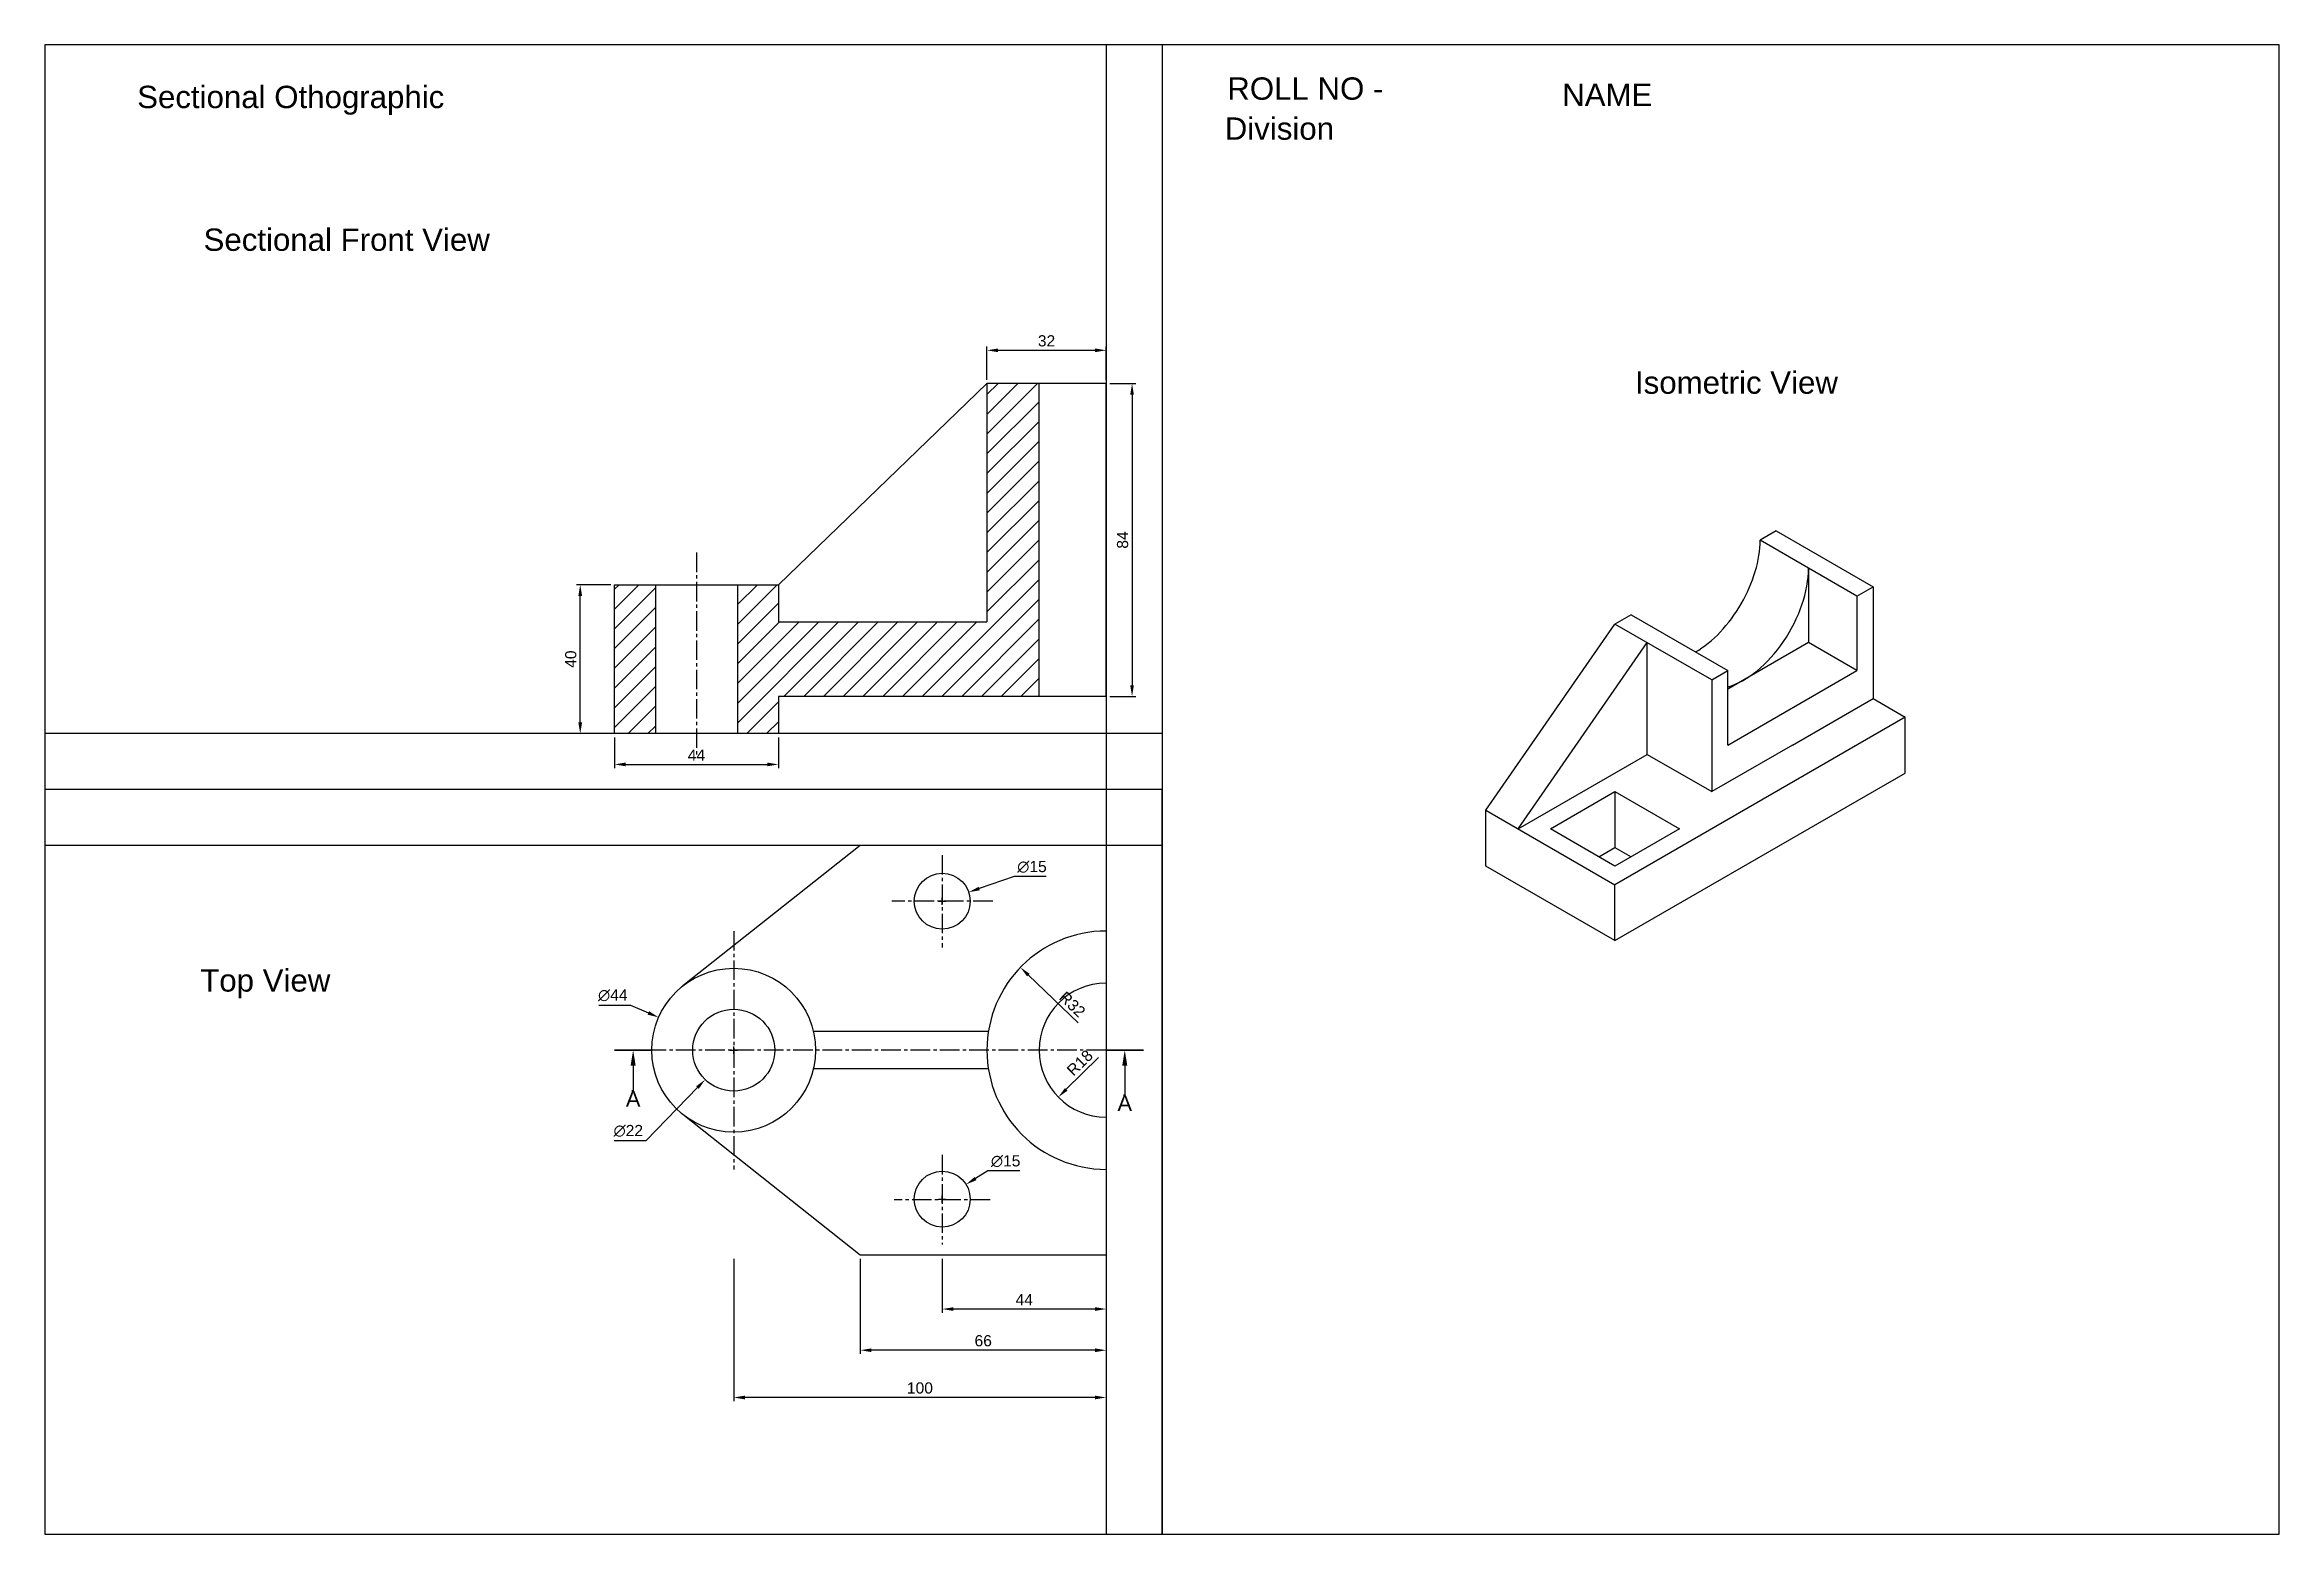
# Model space of a CAD drawing. Header units: millimetres. Extents: x 0 to 600, y 0 to 400.
import ezdxf
from ezdxf import colors
from ezdxf.entities.mleader import LeaderData, LeaderLine
from ezdxf.math import Vec2, Vec3

# ---------------------------------------------------------------- set-up
doc = ezdxf.new("R2010")
doc.units = ezdxf.units.MM
doc.header["$LTSCALE"] = 7
doc.header["$MEASUREMENT"] = 0
doc.linetypes.add('CENTER2', pattern=[1.125, 0.75, -0.125, 0.125, -0.125])
for name, color, linetype in [('Centre Line', 150, 'CENTER2'), ('Construction', 253, 'Continuous'), ('Dimension', 3, 'Continuous')]:
    doc.layers.add(name, color=color, linetype=linetype)
doc.styles.get("Standard").update_dxf_attribs({"font": 'arial.ttf'})
doc.dimstyles.get("Standard").update_dxf_attribs({"dimtxt": 3, "dimasz": 3, "dimexe": 1, "dimexo": 1, "dimgap": 1, "dimtad": 1, "dimtoh": 1, "dimdec": 0, "dimzin": 0, "dimdsep": 46, "dimtxsty": 'Standard', "dimcen": 1, "dimadec": 0, "dimazin": 0, "dimtfac": 1, "dimtdec": 0, "dimtofl": 0, "dimtmove": 0, "dimatfit": 3, "dimfxl": 1, "dimtolj": 1, "dimtzin": 0, "dimarcsym": 0})

# ---------------------------------------------------------------- blocks, each defined once
blk = doc.blocks.new('*D19')
at = {"layer": 'Defpoints', "color": 0, "transparency": 16777216}
for p in [(241, 75), (285, 75), (241, 60.49)]:
    blk.add_point(p, dxfattribs=at)
at = {"layer": 'Dimension', "color": 0, "lineweight": -2, "transparency": 16777216}
for p, q in [((241, 74), (241, 59.49)), ((285, 74), (285, 59.49)), ((282, 60.49), (244, 60.49))]:
    blk.add_line(p, q, dxfattribs=at)
at = {"layer": 'Dimension', "color": 0, "transparency": 16777216}
for points in [[(244, 60.99), (244, 59.99), (241, 60.49)], [(282, 60.99), (282, 59.99), (285, 60.49)]]:
    blk.add_solid(points, dxfattribs=at)
at = {"layer": 'Dimension', "color": 0, "transparency": 16777216, "insert": (263, 62.99), "char_height": 3, "attachment_point": 5}
blk.add_mtext('\\A1;44', dxfattribs=at)
blk = doc.blocks.new('*D20')
at = {"layer": 'Defpoints', "color": 0, "transparency": 16777216}
for p in [(219, 75), (285, 75), (219, 49.43)]:
    blk.add_point(p, dxfattribs=at)
at = {"layer": 'Dimension', "color": 0, "lineweight": -2, "transparency": 16777216}
for p, q in [((219, 74), (219, 48.43)), ((285, 74), (285, 48.43)), ((282, 49.43), (222, 49.43))]:
    blk.add_line(p, q, dxfattribs=at)
at = {"layer": 'Dimension', "color": 0, "transparency": 16777216}
for points in [[(222, 49.93), (222, 48.93), (219, 49.43)], [(282, 49.93), (282, 48.93), (285, 49.43)]]:
    blk.add_solid(points, dxfattribs=at)
at = {"layer": 'Dimension', "color": 0, "transparency": 16777216, "insert": (252, 51.97), "char_height": 3, "attachment_point": 5}
blk.add_mtext('\\A1;66', dxfattribs=at)
blk = doc.blocks.new('*D21')
at = {"layer": 'Defpoints', "color": 0, "transparency": 16777216}
for p in [(185, 75), (285, 75), (185, 36.74)]:
    blk.add_point(p, dxfattribs=at)
at = {"layer": 'Dimension', "color": 0, "lineweight": -2, "transparency": 16777216}
for p, q in [((185, 74), (185, 35.74)), ((285, 74), (285, 35.74)), ((282, 36.74), (188, 36.74))]:
    blk.add_line(p, q, dxfattribs=at)
at = {"layer": 'Dimension', "color": 0, "transparency": 16777216}
for points in [[(188, 37.24), (188, 36.24), (185, 36.74)], [(282, 37.24), (282, 36.24), (285, 36.74)]]:
    blk.add_solid(points, dxfattribs=at)
at = {"layer": 'Dimension', "color": 0, "transparency": 16777216, "insert": (235, 39.28), "char_height": 3, "attachment_point": 5}
blk.add_mtext('\\A1;100', dxfattribs=at)
blk = doc.blocks.new('*D22')
at = {"layer": 'Defpoints', "color": 0, "transparency": 16777216}
for p in [(143.79, 255), (153, 255), (153, 215)]:
    blk.add_point(p, dxfattribs=at)
at = {"layer": 'Dimension', "color": 0, "lineweight": -2, "transparency": 16777216}
for p, q in [((152, 255), (142.79, 255)), ((143.79, 218), (143.79, 252)), ((152, 215), (142.79, 215))]:
    blk.add_line(p, q, dxfattribs=at)
at = {"layer": 'Dimension', "color": 0, "transparency": 16777216}
for points in [[(143.29, 252), (144.29, 252), (143.79, 255)], [(143.29, 218), (144.29, 218), (143.79, 215)]]:
    blk.add_solid(points, dxfattribs=at)
at = {"layer": 'Dimension', "color": 0, "transparency": 16777216, "insert": (141.26, 235), "char_height": 3, "attachment_point": 5, "rotation": 90}
blk.add_mtext('\\A1;40', dxfattribs=at)
blk = doc.blocks.new('*D23')
at = {"layer": 'Defpoints', "color": 0, "transparency": 16777216}
for p in [(285, 317.93), (253, 309), (285, 309)]:
    blk.add_point(p, dxfattribs=at)
at = {"layer": 'Dimension', "color": 0, "lineweight": -2, "transparency": 16777216}
for p, q in [((253, 310), (253, 318.93)), ((285, 310), (285, 318.93)), ((256, 317.93), (282, 317.93))]:
    blk.add_line(p, q, dxfattribs=at)
at = {"layer": 'Dimension', "color": 0, "transparency": 16777216}
for points in [[(256, 318.43), (256, 317.43), (253, 317.93)], [(282, 318.43), (282, 317.43), (285, 317.93)]]:
    blk.add_solid(points, dxfattribs=at)
at = {"layer": 'Dimension', "color": 0, "transparency": 16777216, "insert": (269, 320.46), "char_height": 3, "attachment_point": 5}
blk.add_mtext('\\A1;32', dxfattribs=at)
blk = doc.blocks.new('*D24')
at = {"layer": 'Defpoints', "color": 0, "transparency": 16777216}
for p in [(153, 215), (197, 215), (197, 206.73)]:
    blk.add_point(p, dxfattribs=at)
at = {"layer": 'Dimension', "color": 0, "lineweight": -2, "transparency": 16777216}
for p, q in [((153, 214), (153, 205.73)), ((197, 214), (197, 205.73)), ((156, 206.73), (194, 206.73))]:
    blk.add_line(p, q, dxfattribs=at)
at = {"layer": 'Dimension', "color": 0, "transparency": 16777216}
for points in [[(156, 207.23), (156, 206.23), (153, 206.73)], [(194, 207.23), (194, 206.23), (197, 206.73)]]:
    blk.add_solid(points, dxfattribs=at)
at = {"layer": 'Dimension', "color": 0, "transparency": 16777216, "insert": (175, 209.23), "char_height": 3, "attachment_point": 5}
blk.add_mtext('\\A1;44', dxfattribs=at)
blk = doc.blocks.new('*D25')
at = {"layer": 'Defpoints', "color": 0, "transparency": 16777216}
for p in [(285, 309), (285, 225), (291.96, 225)]:
    blk.add_point(p, dxfattribs=at)
at = {"layer": 'Dimension', "color": 0, "lineweight": -2, "transparency": 16777216}
for p, q in [((286, 309), (292.96, 309)), ((291.96, 306), (291.96, 228)), ((286, 225), (292.96, 225))]:
    blk.add_line(p, q, dxfattribs=at)
at = {"layer": 'Dimension', "color": 0, "transparency": 16777216}
for points in [[(291.46, 306), (292.46, 306), (291.96, 309)], [(291.46, 228), (292.46, 228), (291.96, 225)]]:
    blk.add_solid(points, dxfattribs=at)
at = {"layer": 'Dimension', "color": 0, "transparency": 16777216, "insert": (289.43, 267), "char_height": 3, "attachment_point": 5, "rotation": 90}
blk.add_mtext('\\A1;84', dxfattribs=at)
blk = doc.blocks.new('*D27')
at = {"layer": 'Defpoints', "color": 0, "transparency": 16777216}
for p in [(248.1, 172.43), (233.9, 167.57)]:
    blk.add_point(p, dxfattribs=at)
at = {"layer": 'Dimension', "color": 0, "lineweight": -2, "transparency": 16777216}
for p, q in [((260.3, 176.6), (250.93, 173.4)), ((268.88, 176.6), (260.3, 176.6)), ((240, 170), (242, 170)), ((241, 169), (241, 171))]:
    blk.add_line(p, q, dxfattribs=at)
at = {"layer": 'Dimension', "color": 0, "transparency": 16777216}
blk.add_solid([(250.77, 173.87), (251.1, 172.93), (248.1, 172.43)], dxfattribs=at)
at = {"layer": 'Dimension', "color": 0, "transparency": 16777216, "insert": (265.09, 179.22), "char_height": 3, "attachment_point": 5}
blk.add_mtext('\\A1;∅15', dxfattribs=at)
blk = doc.blocks.new('*D28')
at = {"layer": 'Defpoints', "color": 0, "transparency": 16777216}
for p in [(247.38, 93.95), (234.62, 86.05)]:
    blk.add_point(p, dxfattribs=at)
at = {"layer": 'Dimension', "color": 0, "lineweight": -2, "transparency": 16777216}
for p, q in [((253.23, 97.57), (249.93, 95.53)), ((261.82, 97.57), (253.23, 97.57)), ((240, 90), (242, 90)), ((241, 89), (241, 91))]:
    blk.add_line(p, q, dxfattribs=at)
at = {"layer": 'Dimension', "color": 0, "transparency": 16777216}
blk.add_solid([(249.66, 95.95), (250.19, 95.1), (247.38, 93.95)], dxfattribs=at)
at = {"layer": 'Dimension', "color": 0, "transparency": 16777216, "insert": (258.02, 100.19), "char_height": 3, "attachment_point": 5}
blk.add_mtext('\\A1;∅15', dxfattribs=at)
blk = doc.blocks.new('*D29')
at = {"layer": 'Defpoints', "color": 0, "transparency": 16777216}
for p in [(164.84, 138.81), (205.16, 121.19)]:
    blk.add_point(p, dxfattribs=at)
at = {"layer": 'Dimension', "color": 0, "lineweight": -2, "transparency": 16777216}
for p, q in [((148.76, 142.1), (157.31, 142.1)), ((157.31, 142.1), (162.09, 140.01)), ((184, 130), (186, 130)), ((185, 129), (185, 131))]:
    blk.add_line(p, q, dxfattribs=at)
at = {"layer": 'Dimension', "color": 0, "transparency": 16777216}
blk.add_solid([(162.29, 140.47), (161.89, 139.55), (164.84, 138.81)], dxfattribs=at)
at = {"layer": 'Dimension', "color": 0, "transparency": 16777216, "insert": (152.54, 144.72), "char_height": 3, "attachment_point": 5}
blk.add_mtext('\\A1;∅44', dxfattribs=at)
blk = doc.blocks.new('*D30')
at = {"layer": 'Defpoints', "color": 0, "transparency": 16777216}
for p in [(192.66, 137.9), (177.34, 122.1)]:
    blk.add_point(p, dxfattribs=at)
at = {"layer": 'Dimension', "color": 0, "lineweight": -2, "transparency": 16777216}
for p, q in [((184, 130), (186, 130)), ((185, 129), (185, 131)), ((161.46, 105.72), (175.26, 119.95)), ((152.93, 105.72), (161.46, 105.72))]:
    blk.add_line(p, q, dxfattribs=at)
at = {"layer": 'Dimension', "color": 0, "transparency": 16777216}
blk.add_solid([(174.9, 120.3), (175.61, 119.6), (177.34, 122.1)], dxfattribs=at)
at = {"layer": 'Dimension', "color": 0, "transparency": 16777216, "insert": (156.7, 108.33), "char_height": 3, "attachment_point": 5}
blk.add_mtext('\\A1;∅22', dxfattribs=at)
blk = doc.blocks.new('*D31')
at = {"layer": 'Defpoints', "color": 0, "transparency": 16777216}
for p in [(285, 130), (272.16, 117.39)]:
    blk.add_point(p, dxfattribs=at)
at = {"layer": 'Dimension', "color": 0, "lineweight": -2, "transparency": 16777216}
blk.add_line((282.98, 128.02), (274.3, 119.49), dxfattribs=at)
at = {"layer": 'Dimension', "color": 0, "transparency": 16777216}
blk.add_solid([(273.95, 119.85), (274.65, 119.13), (272.16, 117.39)], dxfattribs=at)
at = {"layer": 'Dimension', "color": 0, "transparency": 16777216, "insert": (277.94, 126.61), "char_height": 3, "attachment_point": 5, "rotation": 44.47862}
blk.add_mtext('\\A1;R18', dxfattribs=at)
blk = doc.blocks.new('*D32')
at = {"layer": 'Defpoints', "color": 0, "transparency": 16777216}
for p in [(261.99, 152.24), (285, 130)]:
    blk.add_point(p, dxfattribs=at)
at = {"layer": 'Dimension', "color": 0, "lineweight": -2, "transparency": 16777216}
blk.add_line((277.45, 137.3), (264.15, 150.15), dxfattribs=at)
at = {"layer": 'Dimension', "color": 0, "transparency": 16777216}
blk.add_solid([(264.49, 150.51), (263.8, 149.79), (261.99, 152.24)], dxfattribs=at)
at = {"layer": 'Dimension', "color": 0, "transparency": 16777216, "insert": (275.92, 142.3), "char_height": 3, "attachment_point": 5, "rotation": 315.98106}
blk.add_mtext('\\A1;R32', dxfattribs=at)

msp = doc.modelspace()

# ---------------------------------------------------------------- hatches: boundary and pattern name
h = msp.add_hatch()
h.set_pattern_fill('ANSI31', color=256, scale=30)
h.paths.add_polyline_path([(267, 309), (253, 309), (253, 245), (197, 245), (197, 255), (186, 255), (186, 215), (197, 215), (197, 225), (267, 225)])
h.paths.add_polyline_path([(164, 255), (153, 255), (153, 215), (164, 215)])

# ---------------------------------------------------------------- linework, layer by layer
for p, q in [((300, 400), (300, 0)), ((197, 255), (253, 309)), ((285, 309), (253, 309)), ((253, 309), (253, 245)), ((267, 225), (267, 309)), ((285, 225), (285, 309)), ((153, 215), (153, 255)), ((153, 255), (197, 255)), ((164, 255), (164, 215)), ((186, 255), (186, 215)), ((197, 255), (197, 245)), ((425.96, 246.93), (451.94, 231.93)), ((197, 245), (253, 245)), ((386.99, 194.43), (421.63, 244.43)), ((447.61, 229.43), (421.63, 244.43)), ((395.65, 189.43), (430.29, 239.43)), ((430.29, 209.43), (430.29, 239.43)), ((447.61, 229.43), (447.61, 199.43)), ((451.94, 211.93), (486.58, 231.93)), ((285, 225), (197, 225)), ((197, 225), (197, 215)), ((197, 215), (153, 215)), ((395.65, 189.43), (430.29, 209.43)), ((430.29, 209.43), (447.61, 199.43)), ((300, 200), (0, 200)), ((300, 0), (300, 200)), ((386.99, 179.43), (386.99, 194.43)), ((219, 185), (171.34, 147.24)), ((285, 185), (219, 185)), ((285, 185), (285, 162)), ((421.63, 159.43), (421.63, 174.43)), ((285, 162), (285, 148)), ((253.39, 135), (206.42, 135)), ((253.39, 125), (206.42, 125)), ((219, 75), (171.34, 112.76)), ((285, 112), (285, 98)), ((285, 98), (285, 75)), ((285, 75), (219, 75))]:
    msp.add_line(p, q)
at = {"ltscale": 10}
for p, q in [((464.93, 269.43), (460.6, 266.93)), ((486.58, 251.93), (460.6, 266.93)), ((464.93, 269.43), (490.91, 254.43)), ((473.59, 259.43), (473.59, 239.43)), ((486.58, 251.93), (490.91, 254.43)), ((490.91, 254.43), (490.91, 224.43)), ((425.96, 246.93), (421.63, 244.43)), ((486.58, 251.93), (486.58, 231.93)), ((473.59, 239.43), (451.94, 226.93)), ((486.58, 231.93), (473.59, 239.43)), ((447.61, 229.43), (451.94, 231.93)), ((451.94, 211.93), (451.94, 231.93)), ((469.26, 211.93), (490.91, 224.43)), ((490.91, 224.43), (499.57, 219.43)), ((499.57, 219.43), (421.63, 174.43)), ((499.57, 204.43), (499.57, 219.43)), ((469.26, 211.93), (447.61, 199.43)), ((421.63, 159.43), (499.57, 204.43)), ((404.31, 189.43), (421.63, 199.43)), ((421.63, 199.43), (438.95, 189.43)), ((421.63, 199.43), (421.63, 184.43)), ((386.99, 194.43), (421.63, 174.43)), ((421.63, 179.43), (404.31, 189.43)), ((438.95, 189.43), (421.63, 179.43)), ((417.3, 181.93), (421.63, 184.43)), ((421.63, 184.43), (425.96, 181.93)), ((421.63, 159.43), (386.99, 179.43))]:
    msp.add_line(p, q, dxfattribs=at)
at = {"lineweight": 35}
for p, q in [((163, 130), (153, 130)), ((285, 130), (295, 130))]:
    msp.add_line(p, q, dxfattribs=at)
msp.add_lwpolyline([(0, 0), (600, 0), (600, 400), (0, 400)], close=True)
for centre, radius in [((241, 170), 7.5), ((185, 130), 22), ((185, 130), 11), ((241, 90), 7.5)]:
    msp.add_circle(centre, radius)
for radius in [32, 18]:
    msp.add_arc((285, 130), radius, 90, 270)
at = {"ltscale": 10}
for centre, start_param in [((443.28, 256.93), 7.068583), ((456.27, 249.43), 6.815903)]:
    msp.add_ellipse(centre, major_axis=(-12.25, -21.21), ratio=0.57735, start_param=start_param, end_param=8.63938, dxfattribs=at)
at = {"layer": 'Centre Line'}
for p, q in [((175, 263.65), (175, 209.03)), ((241, 182.39), (241, 157.61)), ((254.58, 170), (227.42, 170)), ((185, 162), (185, 98)), ((285, 130), (163, 130)), ((241, 101.91), (241, 77.78)), ((253.88, 89.85), (228.12, 89.85))]:
    msp.add_line(p, q, dxfattribs=at)
at = {"layer": 'Construction'}
for p, q in [((285, 400), (285, 0)), ((300, 215), (0, 215)), ((300, 185), (0, 185))]:
    msp.add_line(p, q, dxfattribs=at)

# ---------------------------------------------------------------- texts
for s, p in [('ROLL NO -  ', (317.53, 385.22)), ('Sectional Othographic', (24.83, 382.97)), ('Division ', (316.85, 374.48)), ('Sectional Front View', (42.66, 344.64)), ('Isometric View', (427, 306.27)), ('Top View', (41.76, 145.73))]:
    msp.add_text(s, height=6).set_placement(p)
at = {"insert": (407.45, 389.54), "char_height": 6, "attachment_point": 1}
msp.add_mtext_dynamic_manual_height_columns('NAME', width=5.1831, gutter_width=30, heights=[0], dxfattribs=at)

# ---------------------------------------------------------------- dimensions: what is measured, and where the dimension line sits
at = {"layer": 'Dimension'}
for base, p1, p2, picture, middle in [((285, 317.93), (253, 309), (285, 309), '*D23', (269, 320.46)), ((197, 206.73), (153, 215), (197, 215), '*D24', (175, 209.23)), ((185, 36.74), (285, 75), (185, 75), '*D21', (235, 39.28)), ((219, 49.43), (285, 75), (219, 75), '*D20', (252, 51.97)), ((241, 60.49), (285, 75), (241, 75), '*D19', (263, 62.99))]:
    dim = msp.add_linear_dim(base=base, p1=p1, p2=p2, dimstyle='Standard', dxfattribs=at)
    dim.commit()
    dim.dimension.update_dxf_attribs({"geometry": picture, "text_midpoint": middle})
for base, p1, p2, picture, middle in [((291.96, 225), (285, 309), (285, 225), '*D25', (289.43, 267)), ((143.79, 255), (153, 215), (153, 255), '*D22', (141.26, 235))]:
    dim = msp.add_linear_dim(base=base, p1=p1, p2=p2, angle=90, dimstyle='Standard', dxfattribs=at)
    dim.commit()
    dim.dimension.update_dxf_attribs({"geometry": picture, "text_midpoint": middle})
for p1, p2, picture, middle in [((233.9, 167.57), (248.1, 172.43), '*D27', (265.09, 176.6)), ((205.16, 121.19), (164.84, 138.81), '*D29', (152.54, 142.1)), ((192.66, 137.9), (177.34, 122.1), '*D30', (156.7, 105.72)), ((234.62, 86.05), (247.38, 93.95), '*D28', (258.02, 97.57))]:
    dim = msp.add_diameter_dim_2p(p1=p1, p2=p2, dimstyle='Standard', dxfattribs=at)
    dim.commit()
    dim.dimension.update_dxf_attribs({"geometry": picture, "text_midpoint": middle, "dimtype": 163})
for mpoint, picture, middle in [((261.99, 152.24), '*D32', (274.16, 140.48)), ((272.16, 117.39), '*D31', (279.71, 124.81))]:
    dim = msp.add_radius_dim(center=(285, 130), mpoint=mpoint, dimstyle='Standard', dxfattribs=at)
    dim.commit()
    dim.dimension.update_dxf_attribs({"geometry": picture, "text_midpoint": middle, "dimtype": 164})

# ---------------------------------------------------------------- leaders
ml = msp.add_multileader_mtext('Standard')
ml.set_content('A', color=256)
ml.set_leader_properties()
ml.build(insert=Vec2(0, 0))
ml.multileader.update_dxf_attribs({"text_attachment_direction": 1, "dogleg_length": 0.36, "arrow_head_size": 4.18})
ctx = ml.context
ctx.base_point, ctx.char_height, ctx.arrow_head_size, ctx.landing_gap_size, ctx.plane_origin = Vec3(158, 114.87), 4.18, 4.18, 0, Vec3(158, 130)
ctx.text_align_type = 1
notes = []
notes.append((ctx, [(0, (1, 1, 0), (158, 119.05), (-1, 0), 0.36, [(0, [(158, 130)], 0, [])])]))
ctx.mtext.insert, ctx.mtext.alignment, ctx.mtext.flow_direction = Vec3(158, 119.05), 2, 5
ml = msp.add_multileader_mtext('Standard')
ml.set_content('A', color=256)
ml.set_leader_properties()
ml.build(insert=Vec2(0, 0))
ml.multileader.update_dxf_attribs({"text_attachment_direction": 1, "dogleg_length": 0.36, "arrow_head_size": 4.18})
ctx = ml.context
ctx.base_point, ctx.char_height, ctx.arrow_head_size, ctx.landing_gap_size, ctx.plane_origin = Vec3(290, 113.7), 4.18, 4.18, 0, Vec3(290, 130)
ctx.text_align_type = 1
notes.append((ctx, [(0, (1, 1, 0), (290, 117.88), (-1, 0), 0.36, [(0, [(290, 130)], 0, [])])]))
ctx.mtext.insert, ctx.mtext.alignment, ctx.mtext.flow_direction = Vec3(290, 117.88), 2, 5
for ctx, leaders in notes:
    for number, flags, end, landing, length, lines in leaders:
        leader = LeaderData()
        leader.index, (leader.has_last_leader_line, leader.has_dogleg_vector, leader.attachment_direction) = number, flags
        leader.last_leader_point, leader.dogleg_vector, leader.dogleg_length = Vec3(end), Vec3(landing), length
        for number, points, colour, breaks in lines:
            line = LeaderLine()
            line.index, line.vertices, line.color, line.breaks = number, Vec3.list(points), colors.encode_raw_color(colour), breaks
            leader.lines.append(line)
        ctx.leaders.append(leader)

doc.saveas('drawing.dxf')
